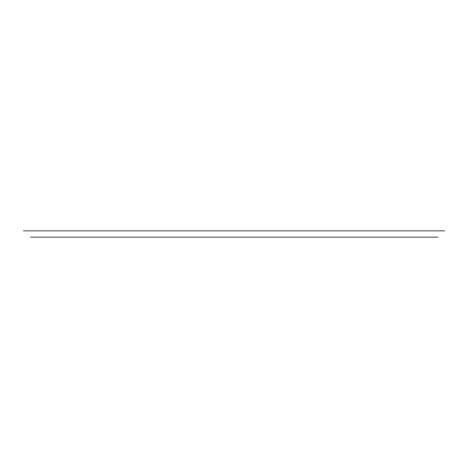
<?xml version="1.0" encoding="UTF-8"?>
<svg xmlns="http://www.w3.org/2000/svg" width="468" height="468" viewBox="0 0 468 468"><rect width="100%" height="100%" fill="white"/><g stroke="black" fill="none" stroke-linecap="round" stroke-linejoin="round"><path stroke-width="0.7" d="M23.4 230.894L444.6 230.894M30.642 237.106L437.966 237.106"/></g></svg>
